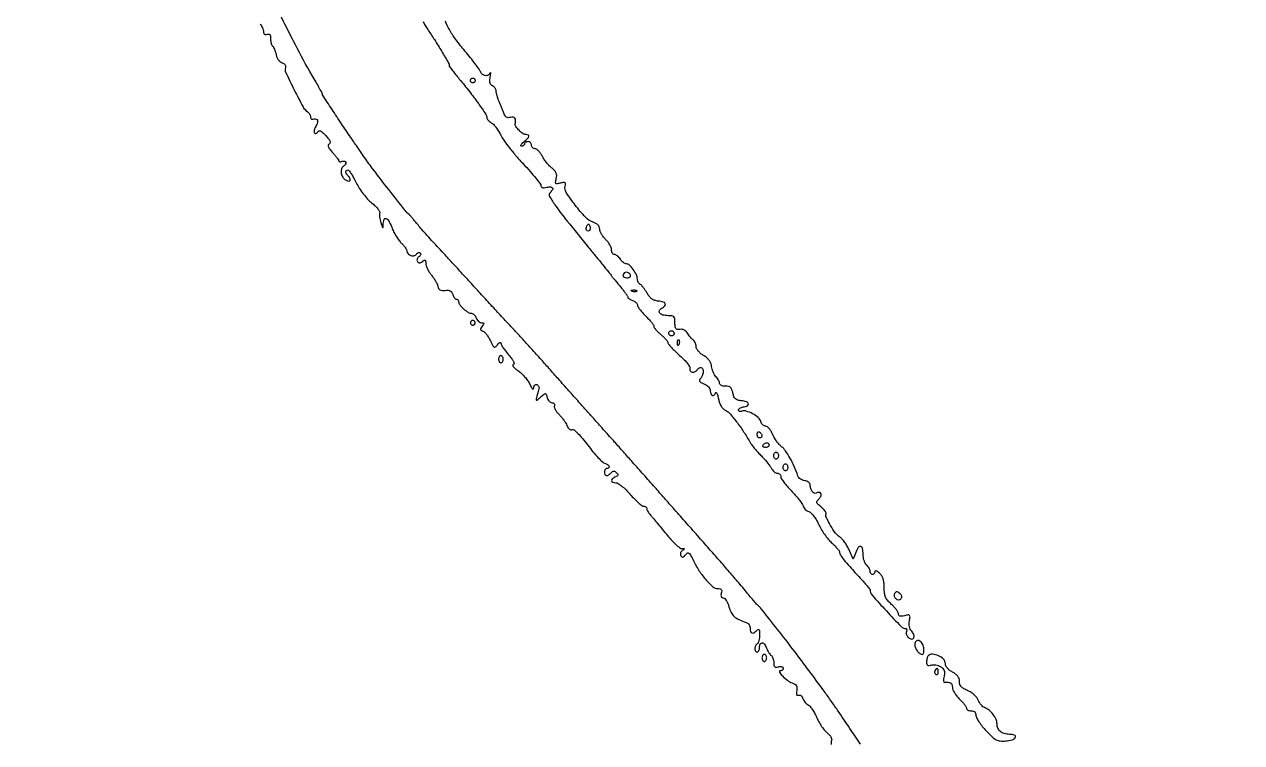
# Model space of a CAD drawing. Extents: x 0 to 2558, y 0 to 3412.
# Drawn here: x 2040 to 2558, y 2692 to 2998 of the extents above; entities that cross this region are included whole.
import ezdxf

# ---------------------------------------------------------------- set-up
doc = ezdxf.new("R2010")
doc.units = 0

msp = doc.modelspace()

# ---------------------------------------------------------------- linework, layer by layer
for points in [[(1286.775, 2242.902503, 0.000001), (1177.44536, 2242.627485, 0.134519)], [(1176.555032, 2242.380365, -0.000002), (1098.265318, 2241.934774, -0.000173)], [(2395.963876, 2691.821875, -0.000696), (2393.669773, 2695.180471, -0.000726), (2391.416174, 2698.5, 0.000875), (2386.150033, 2706.251995, 0.004398), (2383.158765, 2710.556907, 0.004174), (2380.027705, 2714.90211, 0.000736), (2374.070857, 2723, 0.004314), (2367.770201, 2731.386452, 0.003184), (2360.657057, 2740.564465, 0.0013), (2353.769762, 2749.288339, 0.053569), (2352.083486, 2751, -0.04368), (2351.687281, 2751.386608, -0.001634), (2350.335375, 2752.96875, -0.002946), (2348.752016, 2754.856499, -0.002066), (2346.990442, 2757, 0.005489), (2344.583575, 2759.888167, 0.001517), (2340.739379, 2764.371824, 0.001532), (2336.354473, 2769.423455, 0.001603), (2332.004189, 2774.372166, -0.000129), (2327.327243, 2779.660947, -0.000085), (2321.941856, 2785.75609, -0.000085), (2316.699154, 2791.693802, -0.000164), (2312.5, 2796.454397, 0.000494), (2308.443394, 2801.047272, 0.000306), (2303.672278, 2806.431725, 0.000307), (2298.956464, 2811.740631, 0.000555), (2295.086477, 2816.082231, 0.000006), (2291.344636, 2820.270606, 0.000004), (2287.044663, 2825.08353, 0.000004), (2282.864584, 2829.762115, 0.000007), (2279.524823, 2833.5, -0.00035), (2276.155171, 2837.276536, -0.000172), (2271.871539, 2842.0875, -0.00017), (2267.425486, 2847.087765, -0.000248), (2263.508894, 2851.5, 0.001711), (2259.633189, 2855.840534, 0.001263), (2255.315326, 2860.61875, 0.001276), (2251.2119, 2865.113565, 0.002863), (2248.068549, 2868.5, -0.001536), (2244.853403, 2871.94539, -0.000621), (2240.489774, 2876.662141, -0.000615), (2235.807145, 2881.748882, -0.000782), (2231.498, 2886.456223, 0.000566), (2227.25621, 2891.094004, 0.000484), (2222.778241, 2895.969415, 0.000488), (2218.700151, 2900.392171, 0.001395), (2215.853458, 2903.456223, -0.003314), (2213.483589, 2906.02676, -0.002875), (2211.032111, 2908.752766, -0.002893), (2208.840603, 2911.246967, -0.008472), (2207.369549, 2913, 0.002807), (2206.240389, 2914.376987, 0.003702), (2205.194788, 2915.61875, 0.002688), (2204.305916, 2916.647406, 0.035706), (2203.950498, 2917, -0.047837), (2202.098386, 2918.928603, -0.00147), (2195.271898, 2927.605087, -0.003032), (2188.776205, 2936.015897, -0.01253), (2185.008964, 2941.220955, 0.000032), (2183.276834, 2943.744651, 0.000032), (2181.531338, 2946.287121, 0.000031), (2179.998786, 2948.518818, 0.00012), (2179.044102, 2949.908126, -0.003389), (2175.195154, 2955.588543, -0.002757), (2171.147025, 2961.723997, -0.000417), (2167.15573, 2967.857688, -0.145015), (2167, 2968.383341, 0.125655), (2166.917387, 2968.706881, 0.001201), (2165.736552, 2970.856104, 0.003911), (2164.347477, 2973.32422, 0.00251), (2162.6989, 2976.167372, -0.014292), (2155.579153, 2989.141185, -0.004368), (2145.55175, 3009.148971, -0.004513)], [(2140.540503, 2997.955245, -0.04381), (2141.099146, 2997.217327, -0.034676), (2141.571273, 2996.334544, -0.035753), (2141.895536, 2995.447074, -0.069822), (2142, 2994.702644, 0.074412), (2142.098373, 2994.045298, 0.165644), (2142.390925, 2993.64016, 0.169256), (2142.864817, 2993.502992, 0.078366), (2143.5, 2993.638374, -0.103541), (2144.19164, 2993.750033, -0.222128), (2144.659301, 2993.504511, -0.132083), (2144.925872, 2992.851452, -0.031235), (2145, 2991.666006, 0.031555), (2145.06411, 2990.651175, 0.037228), (2145.255809, 2989.708402, 0.040489), (2145.535091, 2988.957227, 0.146109), (2145.870838, 2988.579826, -0.128224), (2146.244771, 2988.188102, -0.027505), (2146.658615, 2987.33598, -0.027033), (2147.040667, 2986.266366, -0.022908), (2147.329753, 2985.101237, 0.050974), (2147.705404, 2983.883643, 0.056076), (2148.311179, 2982.808619, 0.061739), (2149.072326, 2981.989129, 0.098224), (2149.907886, 2981.529236, -0.062919), (2150.671574, 2981.176212, -0.098905), (2151.195811, 2980.68208, -0.120289), (2151.427239, 2980.099882, -0.12701), (2151.357478, 2979.48919, 0.204131), (2151.428784, 2977.526899, 0.006129), (2155.078369, 2969.996857, 0.008152), (2158.856721, 2962.737024, 0.127048), (2160.75, 2960.70031, -0.070457), (2161.228247, 2960.289394, -0.05185), (2161.632812, 2959.718719, -0.052294), (2161.907756, 2959.083685, -0.076172), (2162, 2958.481695, 0.101337), (2162.108732, 2957.95072, 0.165141), (2162.412869, 2957.611756, 0.146329), (2162.891883, 2957.503846, 0.074484), (2163.5, 2957.638374, -0.200101), (2164.432534, 2957.611716, -0.254026), (2164.945476, 2956.936561, -0.124586), (2164.819432, 2955.623757, -0.055165), (2164.05067, 2954.047746, 0.051145), (2163.740762, 2953.425131, 0.052096), (2163.566047, 2952.756392, 0.057347), (2163.54341, 2952.142901, 0.119536), (2163.690983, 2951.690983, 0.159485), (2163.96977, 2951.455728, 0.170887), (2164.325067, 2951.439335, 0.119652), (2164.711715, 2951.666175, 0.0622), (2165.064566, 2952.10447, -0.167908), (2165.608305, 2952.548242, -0.194726), (2166.271986, 2952.526439, -0.084328), (2167.172958, 2951.928737, -0.01735), (2168.521744, 2950.571038, -0.019323), (2169.710148, 2949.184965, -0.073745), (2170.277203, 2948.201215, -0.154805), (2170.325897, 2947.491534, -0.197135), (2169.943877, 2946.965314, 0.196744), (2169.561535, 2946.439483, 0.155074), (2169.609458, 2945.730878, 0.073893), (2170.175223, 2944.749001, 0.019355), (2171.361698, 2943.365726, -0.011845), (2172.372225, 2942.222772, -0.016103), (2173.224999, 2941.142146, -0.012981), (2173.872619, 2940.215396, -0.147038), (2174, 2939.791603, 0.248859), (2174.12197, 2939.561721, 0.123974), (2174.440625, 2939.445948, 0.076175), (2174.925001, 2939.470312, 0.041046), (2175.5, 2939.638374, -0.151818), (2176.445315, 2939.699974, -0.283455), (2176.966724, 2939.17513, -0.205146), (2176.81011, 2938.289251, -0.109829), (2176, 2937.5, 0.179823), (2175.216577, 2936.493441, 0.100388), (2175.051038, 2934.929165, 0.089612), (2175.518574, 2933.262031, 0.106881), (2176.524166, 2931.979944, 0.083483), (2177.751407, 2931.267224, 0.255371), (2178.672458, 2931.397479, 0.339885), (2178.885293, 2932.151863, 0.101626), (2178.183333, 2933.216667, -0.051669), (2177.368173, 2934.22028, -0.118371), (2177.042337, 2935.131943, -0.226718), (2177.256296, 2935.74011, -0.199228), (2177.88265, 2936, -0.23936), (2178.346611, 2935.764393, -0.013495), (2179.290424, 2934.396738, -0.018319), (2180.348376, 2932.633508, -0.012195), (2181.435608, 2930.542086, 0.028835), (2182.752091, 2928.203201, 0.021258), (2184.461948, 2925.771467, 0.021615), (2186.301537, 2923.581055, 0.03981), (2188.00416, 2921.996706, -0.023008), (2189.464786, 2920.726297, -0.032915), (2190.626166, 2919.462326, -0.034515), (2191.395639, 2918.357418, -0.227348), (2191.456009, 2917.70462, 0.092142), (2191.342139, 2917.045666, 0.024252), (2191.407833, 2915.972607, 0.023776), (2191.603678, 2914.736901, 0.022393), (2191.918855, 2913.5, 0.004852), (2192.424241, 2911.888983, 0.14463), (2192.663051, 2911.540631, 0.597172), (2192.838937, 2911.613774, 0.015203), (2192.914047, 2912.690983, -0.061963), (2193.268685, 2914.847677, -0.417762), (2194.128834, 2915.30935, -0.199887), (2195.266699, 2914.363671, -0.029507), (2196.522906, 2911.579194, 0.025785), (2197.346395, 2909.717031, 0.020227), (2198.421365, 2907.787881, 0.020645), (2199.57061, 2906.071844, 0.046337), (2200.608055, 2904.898488, -0.02477), (2201.523629, 2903.948736, -0.028373), (2202.297366, 2902.95347, -0.029297), (2202.847311, 2902.047382, -0.122338), (2203, 2901.432675, 0.202482), (2203.465495, 2900.330329, 0.120024), (2204.714236, 2899.594019, 0.121706), (2206.148432, 2899.519888, 0.209654), (2207.115677, 2900.18717, -0.073014), (2207.470226, 2900.608666, -0.106866), (2207.891206, 2900.845672, -0.130575), (2208.310268, 2900.862509, -0.14242), (2208.666667, 2900.666667, -0.154137), (2208.854487, 2900.305485, -0.129757), (2208.817988, 2899.874096, -0.101771), (2208.551016, 2899.43405, -0.067365), (2208.092924, 2899.05743, 0.084683), (2207.632028, 2898.651119, 0.093365), (2207.350744, 2898.127686, 0.100446), (2207.291008, 2897.569915, 0.115521), (2207.460912, 2897.063245, 0.076691), (2207.881513, 2896.570583, 0.180952), (2208.327826, 2896.406132, 0.135887), (2208.8642, 2896.557539, 0.036888), (2209.589028, 2897.073886, -0.033754), (2210.328305, 2897.607534, -0.285582), (2210.720674, 2897.608085, -0.233658), (2210.949066, 2897.241162, -0.024426), (2211, 2896.19917, 0.082756), (2211.163547, 2895.21781, 0.030975), (2211.698694, 2893.92403, 0.029661), (2212.46824, 2892.559289, 0.031702), (2213.378531, 2891.326725, -0.023199), (2214.318913, 2890.097683, -0.020831), (2215.177928, 2888.742851, -0.021354), (2215.845944, 2887.461952, -0.059382), (2216.164073, 2886.5, 0.075435), (2216.504504, 2885.571276, 0.139342), (2217.064843, 2885.003533, 0.114012), (2217.926567, 2884.748243, 0.041319), (2219.209905, 2884.775992, -0.04518), (2220.480201, 2884.793664, -0.103743), (2221.394205, 2884.527733, -0.120445), (2222.040483, 2883.949814, -0.073661), (2222.49175, 2883.025992, 0.0392), (2222.80657, 2882.250627, 0.049277), (2223.219842, 2881.595135, 0.057588), (2223.663957, 2881.142639, 0.171579), (2224.067388, 2881, -0.106397), (2224.423216, 2880.923414, -0.09939), (2224.726045, 2880.70625, -0.096053), (2224.929052, 2880.381747, -0.092136), (2225, 2880, 0.170736), (2225.458718, 2878.695806, 0.037623), (2227.103514, 2876.936006, 0.03826), (2229.010755, 2875.432822, 0.148831), (2230.432612, 2875, -0.122947), (2231.027698, 2874.851427, -0.069989), (2231.63086, 2874.4125, -0.063046), (2232.150468, 2873.764714, -0.06077), (2232.5, 2873, 0.065836), (2232.85885, 2872.235403, 0.065187), (2233.405108, 2871.5875, 0.07096), (2234.047914, 2871.149204, 0.114688), (2234.689832, 2871, -0.038934), (2235.455565, 2870.940284, -0.310252), (2235.699883, 2870.70931, -0.208635), (2235.619194, 2870.310384, -0.020449), (2235.009821, 2869.511833, 0.032505), (2234.430353, 2868.713288, 0.178439), (2234.321393, 2868.201045, 0.218382), (2234.578384, 2867.803251, 0.05024), (2235.31014, 2867.434483, -0.105943), (2236.011776, 2866.97729, -0.029692), (2236.882335, 2865.99035, -0.028531), (2237.757564, 2864.72847, -0.026581), (2238.506219, 2863.345652, 0.009328), (2239.566563, 2861.214715, 0.14811), (2240.125606, 2860.643306, 0.324864), (2240.689599, 2860.714727, 0.042039), (2241.551652, 2861.673002, -0.030284), (2242.092123, 2862.302937, -0.09868), (2242.542301, 2862.613849, -0.28145), (2242.827513, 2862.573362, -0.217043), (2242.968197, 2862.284796, 0.124551), (2243.158458, 2861.607852, 0.016688), (2243.945329, 2860.339248, 0.018438), (2245.003155, 2858.874399, 0.014559), (2246.249944, 2857.368111, -0.016281), (2247.611393, 2855.711716, -0.051798), (2248.361724, 2854.493124, -0.111099), (2248.548666, 2853.684215, -0.324432), (2248.233736, 2853.244579, 0.348056), (2248.005369, 2852.895378, 0.141299), (2248.225661, 2852.329866, 0.059695), (2248.989091, 2851.544833, 0.022), (2250.233792, 2850.625609, -0.039742), (2251.608736, 2849.532816, -0.024883), (2253.040505, 2848.056384, -0.024921), (2254.313616, 2846.450935, -0.041017), (2255.201968, 2844.964345, 0.013318), (2255.954391, 2843.530583, 0.077822), (2256.478584, 2842.862435, 0.433766), (2256.78515, 2842.883413, 0.165932), (2256.951968, 2843.333333, -0.067118), (2257.061727, 2844.01247, -0.116104), (2257.347163, 2844.504767, -0.150314), (2257.763761, 2844.740972, -0.143177), (2258.25, 2844.708333, -0.103243), (2258.698832, 2844.428685, -0.090537), (2259.023565, 2843.980729, -0.087969), (2259.175355, 2843.434795, -0.090208), (2259.128094, 2842.875, 0.001038), (2258.007416, 2838.697286, 0.119917), (2257.995454, 2838.136132, 0.562254), (2258.258501, 2838.046323, 0.007071), (2259.885938, 2839.443838, -0.008643), (2261.358775, 2840.70057, -0.197249), (2261.878963, 2840.861258, -0.296156), (2262.243723, 2840.574792, -0.018357), (2262.659561, 2839.193838, 0.059824), (2262.990028, 2838.354995, 0.065126), (2263.50253, 2837.64444, 0.073658), (2264.110994, 2837.163552, 0.131187), (2264.72362, 2837, -0.093086), (2265.254072, 2836.900382, -0.138148), (2265.62941, 2836.61751, -0.146396), (2265.788654, 2836.194034, -0.109272), (2265.714317, 2835.697906, 0.167995), (2265.692018, 2835.033012, 0.048737), (2266.094233, 2834.073006, 0.043051), (2266.79124, 2833.009612, 0.034582), (2267.709299, 2831.994803, -0.025592), (2268.727912, 2830.908713, -0.019826), (2269.725532, 2829.629988, -0.020215), (2270.562569, 2828.359229, -0.044708), (2271.069958, 2827.315997, 0.053171), (2271.505573, 2826.457502, 0.079455), (2272.068311, 2825.834204, 0.10225), (2272.680267, 2825.520229, 0.160524), (2273.265496, 2825.548386, -0.269168), (2274.087751, 2825.416143, -0.024627), (2275.6858, 2823.972785, -0.024429), (2277.649105, 2821.814486, -0.012094), (2279.935167, 2818.899667, 0.012433), (2282.11632, 2816.122487, 0.01623), (2284.253711, 2813.700631, 0.013841), (2286.13365, 2811.812501, 0.1267), (2287.137659, 2811.25375, -0.081683), (2288.311888, 2810.731086, -0.157168), (2288.950652, 2809.936683, -0.316258), (2288.788136, 2809.292622, -0.17965), (2288, 2809, 0.148195), (2287.618646, 2808.884432, 0.098894), (2287.29375, 2808.559375, 0.082425), (2287.074694, 2808.073457, 0.064853), (2287, 2807.5, 0.102562), (2287.210625, 2806.483981, 0.270106), (2287.787548, 2806.059476, 0.175672), (2288.676264, 2806.277957, 0.049176), (2289.8, 2807.2, -0.050887), (2290.443323, 2807.724192, -0.143008), (2290.992978, 2807.892978, -0.146521), (2291.538539, 2807.737798, -0.054379), (2292.167217, 2807.232783, -0.051647), (2292.65706, 2806.629749, -0.21548), (2292.727343, 2806.178536, -0.194307), (2292.434394, 2805.79619, -0.041719), (2291.667217, 2805.425794, 0.07457), (2290.421789, 2804.720505, 0.250195), (2290.054944, 2803.890883, 0.293897), (2290.551912, 2803.231268, 0.088584), (2291.847031, 2803, -0.14753), (2292.817249, 2802.707359, -0.024128), (2294.416366, 2801.53125, -0.024777), (2296.216012, 2799.914449, -0.019595), (2298, 2798, 0.014362), (2299.747484, 2796.084935, 0.019557), (2301.436759, 2794.46875, 0.01676), (2302.90565, 2793.254784, 0.16578), (2303.652969, 2793, -0.072593), (2304.167708, 2792.924871, -0.087406), (2304.60431, 2792.70625, -0.100486), (2304.896184, 2792.381344, -0.133686), (2305, 2792, 0.100232), (2305.101399, 2791.499263, 0.028179), (2305.454277, 2790.779687, 0.027208), (2305.954581, 2789.993413, 0.025669), (2306.546475, 2789.25, -0.006386), (2307.437683, 2788.215166, -0.001035), (2309.140003, 2786.178125, -0.001142), (2311.133719, 2783.771172, -0.001004), (2313.203861, 2781.25, 0.014077), (2315.277592, 2778.854954, 0.019353), (2317.281271, 2776.831439, 0.016351), (2319.026347, 2775.304215, 0.170784), (2319.907385, 2774.984687, -0.015062), (2320.742737, 2774.951476, -0.326949), (2320.919705, 2774.801859, -0.305842), (2320.836045, 2774.577322, -0.01398), (2320.121885, 2774.096491, 0.082815), (2319.632676, 2773.65881, 0.101094), (2319.35279, 2773.113472, 0.106411), (2319.317022, 2772.524441, 0.10089), (2319.524528, 2771.960313, 0.075082), (2319.968759, 2771.43659, 0.236048), (2320.402278, 2771.324117, 0.15381), (2320.890034, 2771.600155, 0.029809), (2321.543301, 2772.390105, -0.089651), (2322.296678, 2773.107015, -0.321895), (2322.92282, 2773.081289, -0.105159), (2323.611595, 2772.259125, -0.008969), (2324.864583, 2769.791595, 0.031694), (2327.327969, 2765.441818, 0.035144), (2330.246211, 2761.594412, 0.036066), (2333.104016, 2758.770014, 0.178722), (2335.189435, 2758, -0.051705), (2336.158064, 2757.899566, -0.180428), (2336.680539, 2757.569336, -0.178161), (2336.86295, 2756.9744, -0.050208), (2336.710251, 2756, 0.04805), (2336.57265, 2755.146005, 0.116372), (2336.678812, 2754.51995, 0.166054), (2337.017028, 2754.141092, 0.128935), (2337.555076, 2754, -0.205844), (2338.151289, 2753.743685, -0.049773), (2338.823794, 2752.875916, -0.042933), (2339.458613, 2751.638541, -0.031304), (2339.953327, 2750.17333, 0.054424), (2340.877329, 2747.803515, 0.089906), (2342.190507, 2746.110958, 0.076035), (2344.179019, 2744.808593, 0.029691), (2347.25, 2743.622062, -0.096011), (2347.918835, 2743.256006, -0.071244), (2348.485938, 2742.630343, -0.069158), (2348.868822, 2741.849699, -0.079643), (2349, 2741.031385, 0.06436), (2349.176078, 2739.669144, 0.262031), (2349.736222, 2739.091046, 0.222555), (2350.606106, 2739.22193, 0.049562), (2351.8, 2740.2, -0.08757), (2352.380274, 2740.606173, -0.380141), (2352.75, 2740.495629, -0.125189), (2352.956059, 2739.840291, -0.013891), (2353, 2738.259017, -0.029439), (2352.926471, 2737.011282, -0.035585), (2352.70625, 2735.85915, -0.03837), (2352.386021, 2734.944308, -0.15211), (2352, 2734.5, 0.08825), (2351.617164, 2734.157656, 0.053305), (2351.29375, 2733.640225, 0.051278), (2351.074167, 2733.038022, 0.061875), (2351, 2732.440983, 0.067639), (2351.074854, 2731.890182, 0.08433), (2351.29375, 2731.423289, 0.09965), (2351.61866, 2731.111069, 0.142666), (2352, 2731, 0.191087), (2352.381882, 2731.151477, 0.088204), (2352.70625, 2731.5875, 0.068025), (2352.926307, 2732.234582, 0.048028), (2353, 2733, -0.096343), (2353.286991, 2734.475595, -0.343011), (2354.066064, 2734.927618, -0.213044), (2355.076643, 2734.301131, -0.058245), (2355.963068, 2732.597139, 0.026432), (2356.390899, 2731.629171, 0.026089), (2356.920143, 2730.707373, 0.02702), (2357.467942, 2729.951907, 0.084151), (2357.938317, 2729.538122, -0.12225), (2358.346055, 2729.120922, -0.047753), (2358.688131, 2728.385174, -0.043594), (2358.921485, 2727.481238, -0.0414), (2359, 2726.534603, 0.03803), (2359.089001, 2725.366155, 0.171463), (2359.407303, 2724.771795, 0.198388), (2359.99537, 2724.558592, 0.053024), (2361, 2724.710251, -0.049804), (2361.774564, 2724.832273, -0.086529), (2362.419321, 2724.757209, -0.126717), (2362.841221, 2724.503955, -0.197013), (2363, 2724.116631, -0.102543), (2362.911685, 2723.690537, -0.098703), (2362.660722, 2723.32801, -0.097081), (2362.285859, 2723.085104, -0.095641), (2361.845012, 2723, 0.575209), (2361.4973, 2722.40219, 0.064315), (2362.684704, 2720.825964, 0.040893), (2364.792134, 2718.99624, 0.067115), (2366.863089, 2717.866991, -0.049475), (2367.985731, 2717.305102, -0.121412), (2368.621381, 2716.644607, -0.125008), (2368.866835, 2715.777535, -0.054058), (2368.769213, 2714.57305, 0.028144), (2368.627689, 2713.512084, 0.118439), (2368.728984, 2712.882181, 0.250207), (2369.050587, 2712.619322, 0.14125), (2369.565782, 2712.663617, -0.156383), (2370.092311, 2712.693214, -0.105005), (2370.635686, 2712.421734, -0.084912), (2371.114022, 2711.885933, -0.063095), (2371.447725, 2711.164703, 0.053646), (2371.799952, 2710.364219, 0.043721), (2372.335965, 2709.595828, 0.045386), (2372.963767, 2708.970276, 0.081803), (2373.589072, 2708.604193, -0.128328), (2374.302682, 2708.092941, -0.024376), (2375.272323, 2706.80445, -0.024578), (2376.282549, 2705.14646, -0.020407), (2377.194735, 2703.292675, 0.024269), (2378.173381, 2701.341985, 0.020912), (2379.382732, 2699.392947, 0.021438), (2380.630937, 2697.716596, 0.055401), (2381.704518, 2696.660466, -0.043011), (2382.590307, 2695.831147, -0.052548), (2383.256179, 2694.912771, -0.061454), (2383.622397, 2694.045592, -0.162212), (2383.592601, 2693.380717, 0.082943), (2383.452666, 2692.693577, 0.034656), (2383.484797, 2691.745894, 0.033084)], [(2209.84299, 2999.069975, 0.018889), (2210.771121, 2997.373824, 0.016258), (2211.869752, 2995.663478, -0.009886), (2214.711348, 2991.361237, -0.006628), (2217.79637, 2986.337191, -0.002397), (2220.720783, 2981.376064, -0.132732), (2221, 2980.342791, 0.157698), (2221.131912, 2979.93495, 0.004254), (2222.261262, 2978.399436, 0.008449), (2223.6483, 2976.610608, 0.005641), (2225.293659, 2974.607813, -0.009266), (2229.55445, 2969.344067, -0.010913), (2233.384516, 2964.201233, -0.006326), (2236.546888, 2959.634372, -0.149345), (2237, 2958.151207, 0.134798), (2237.133634, 2957.664531, 0.050136), (2237.558885, 2957.088758, 0.045093), (2238.174623, 2956.521621, 0.040726), (2238.902589, 2956.052133, -0.083477), (2239.774735, 2955.378097, -0.024692), (2240.861572, 2954.079588, -0.024034), (2241.958022, 2952.475049, -0.023773), (2242.899747, 2950.766949, 0.040859), (2244.189859, 2948.604917, 0.011015), (2246.581989, 2945.403416, 0.011078), (2249.469072, 2941.87589, 0.011268), (2252.493727, 2938.5, -0.007355), (2255.367493, 2935.342587, -0.010804), (2257.791193, 2932.477216, -0.006407), (2259.726437, 2930.022752, -0.164497), (2259.996568, 2929.230948, 0.166055), (2260.170917, 2928.72493, 0.166255), (2260.618292, 2928.43158, 0.093497), (2261.385865, 2928.382054, 0.030981), (2262.5, 2928.589356, -0.054211), (2264.115561, 2928.813051, -0.271769), (2264.884803, 2928.391365, -0.281559), (2264.875962, 2927.531223, -0.056614), (2263.879997, 2926.279997, 0.339682), (2263.675195, 2924.71944, 0.022153), (2266.292284, 2920.624852, 0.016113), (2271.088562, 2914.252914, 0.003068), (2280.25552, 2903, -0.000867), (2283.380903, 2899.197726, -0.00106), (2286.29056, 2895.62996, -0.000884), (2288.725824, 2892.620069, -0.007527), (2289.795979, 2891.250927, 0.0054), (2290.639804, 2890.161834, 0.00224), (2291.802564, 2888.707559, 0.002216), (2293.062504, 2887.160221, 0.002859), (2294.234027, 2885.750927, -0.009335), (2295.282488, 2884.455914, -0.012944), (2296.169625, 2883.254442, -0.009466), (2296.857406, 2882.229885, -0.138086), (2296.984027, 2881.817388, 0.201062), (2297.120278, 2881.512472, 0.043758), (2297.582808, 2881.148827, 0.039083), (2298.233022, 2880.793033, 0.028816), (2299, 2880.5, -0.054906), (2299.764875, 2880.161146, -0.060087), (2300.4125, 2879.672116, -0.068122), (2300.852537, 2879.114364, -0.133772), (2301, 2878.573057, 0.139941), (2301.198813, 2877.876623, 0.021066), (2302.024997, 2876.66452, 0.022265), (2303.153269, 2875.28326, 0.017583), (2304.489352, 2873.890445, -0.013672), (2305.826527, 2872.518136, -0.018323), (2306.956834, 2871.198969, -0.015643), (2307.807089, 2870.058234, -0.150805), (2307.989352, 2869.489023, 0.153957), (2308.164236, 2868.954224, 0.022596), (2308.878122, 2868.047095, 0.023745), (2309.850455, 2867.022868, 0.018376), (2311, 2866, -0.018379), (2312.149532, 2864.977132, -0.02375), (2313.121829, 2863.952905, -0.0226), (2313.835659, 2863.045778, -0.153988), (2314.010481, 2862.510977, 0.173546), (2314.228129, 2861.922115, 0.01101), (2315.4615, 2860.515088, 0.015126), (2317.051906, 2858.881459, 0.010607), (2318.935401, 2857.136133, -0.017449), (2320.886506, 2855.277904, -0.030917), (2322.33928, 2853.598149, -0.034482), (2323.257775, 2852.20328, -0.223563), (2323.317931, 2851.386133, 0.263774), (2323.450543, 2850.505074, 0.19877), (2324.320615, 2850.014751, 0.134435), (2325.580281, 2850.200638, 0.152016), (2326.5, 2851, -0.06081), (2326.806203, 2851.382515, -0.051032), (2327.2129, 2851.70625, -0.053229), (2327.653442, 2851.926698, -0.089642), (2328.059017, 2852, -0.316939), (2328.765345, 2851.502278, -0.097721), (2328.968677, 2850.141043, -0.076099), (2328.636751, 2848.490479, -0.109191), (2327.837161, 2847.237161, 0.103075), (2327.437003, 2846.626355, 0.249557), (2327.496808, 2846.106662, 0.127877), (2328.063803, 2845.616619, 0.023762), (2329.337161, 2845.061911, -0.050434), (2330.453896, 2844.502907, -0.071644), (2331.29621, 2843.781939, -0.082365), (2331.818681, 2842.940122, -0.098089), (2332, 2842.024751, 0.083753), (2332.222617, 2840.705057, 0.231545), (2332.873587, 2840.059148, 0.288343), (2333.65708, 2840.246761, 0.106669), (2334.288543, 2841.25, -0.469689), (2334.53267, 2841.337276, -0.150473), (2334.831586, 2841.008076, -0.044655), (2335.176651, 2840.060608, -0.016383), (2335.497967, 2838.67111, 0.034953), (2335.956223, 2836.978278, 0.051407), (2336.607879, 2835.583121, 0.060399), (2337.424301, 2834.531922, 0.090016), (2338.376091, 2833.86634, -0.105902), (2340.183472, 2832.515824, -0.015193), (2343.130292, 2828.928412, -0.017739), (2346.196303, 2824.650188, -0.020282), (2348.80892, 2820.348312, 0.033264), (2349.536796, 2819.217035, 0.012358), (2350.70186, 2817.724966, 0.012183), (2352.056625, 2816.155241, 0.0144), (2353.414912, 2814.740915, -0.014656), (2354.763677, 2813.335064, -0.012856), (2356.089857, 2811.791081, -0.013029), (2357.215096, 2810.334902, -0.037294), (2357.891176, 2809.25, 0.046927), (2358.450817, 2808.389279, 0.048897), (2359.15427, 2807.660937, 0.053975), (2359.888841, 2807.161385, 0.122957), (2360.535184, 2807, -0.095085), (2361.094302, 2806.892703, -0.096928), (2361.56971, 2806.586334, -0.098819), (2361.887966, 2806.129128, -0.103138), (2362, 2805.591776, 0.144023), (2362.232395, 2804.801712, 0.016556), (2363.297795, 2803.261886, 0.018865), (2364.72607, 2801.481513, 0.01433), (2366.418024, 2799.63774, -0.013037), (2368.15451, 2797.755228, -0.014726), (2369.718938, 2795.857974, -0.014046), (2370.950031, 2794.176593, -0.074282), (2371.451143, 2793.153934, 0.071108), (2371.82631, 2792.375906, 0.052268), (2372.440768, 2791.640035, 0.052671), (2373.187667, 2791.053892, 0.076237), (2373.956329, 2790.721671, -0.133655), (2374.833379, 2790.217742, -0.032842), (2375.93732, 2788.953693, -0.031056), (2377.061474, 2787.275225, -0.025737), (2378.04834, 2785.363701, 0.028275), (2379.137311, 2783.280402, 0.01929), (2380.594815, 2781.04, 0.019484), (2382.1733, 2778.982045, 0.036686), (2383.62513, 2777.474597, -0.016223), (2384.917557, 2776.238081, -0.021343), (2386.008632, 2775.024713, -0.019431), (2386.816495, 2773.963874, -0.154201), (2387, 2773.383004, 0.149789), (2387.343634, 2772.261681, 0.020106), (2388.824689, 2770.251327, 0.014425), (2391.337734, 2767.291839, 0.003323), (2395.75, 2762.454688, -0.004254), (2397.378928, 2760.662208, -0.006587), (2398.751563, 2759.084336, -0.002514), (2399.899811, 2757.71484, -0.174932), (2400, 2757.437238, 0.181477), (2400.832585, 2755.21887, 0.00676), (2406.891635, 2748.470272, 0.006327), (2413.156953, 2741.849005, 0.202804), (2415.164032, 2741, -0.208897), (2415.415257, 2740.89025, -0.139913), (2415.55908, 2740.606438, -0.090221), (2415.563867, 2740.173503, -0.049418), (2415.423106, 2739.660214, 0.111109), (2415.335082, 2739.057825, 0.069601), (2415.487847, 2738.358913, 0.064474), (2415.847058, 2737.673858, 0.066689), (2416.365463, 2737.111656, 0.137592), (2417.657941, 2736.535623, 0.32673), (2418.538074, 2737.000341, 0.206931), (2418.597433, 2738.309815, 0.09243), (2417.68172, 2739.813013, -0.071334), (2417.084545, 2740.706747, -0.058415), (2416.711943, 2741.794818, -0.054428), (2416.583937, 2743.015537, -0.046801), (2416.710037, 2744.300746, 0.017892), (2416.974458, 2745.986864, 0.226637), (2416.774226, 2746.57922, 0.245212), (2416.199746, 2746.768418, 0.020783), (2414.626278, 2746.442338, -0.026781), (2413.367688, 2746.19721, -0.107636), (2412.590779, 2746.256086, -0.196129), (2412.161587, 2746.601334, -0.127186), (2412, 2747.226294, 0.128551), (2411.809734, 2747.954106, 0.029614), (2411.11875, 2749.030688, 0.0287), (2410.14836, 2750.213152, 0.024601), (2409, 2751.342416, -0.033968), (2407.458549, 2752.916063, -0.075843), (2406.57699, 2754.335521, -0.072419), (2406.135944, 2755.994964, -0.028805), (2406, 2758.352727, 0.027298), (2405.885708, 2760.444611, 0.051391), (2405.530395, 2762.096603, 0.06223), (2404.910562, 2763.417162, 0.068127), (2404, 2764.5, 0.02845), (2403.213762, 2765.134084, 0.076475), (2402.574679, 2765.458024, 0.189749), (2402.178812, 2765.434819, 0.292217), (2402, 2765.154988, -0.085274), (2401.924228, 2764.713934, -0.093604), (2401.70625, 2764.339278, -0.100386), (2401.381451, 2764.088709, -0.114747), (2401, 2764, -0.136626), (2400.618661, 2764.106184, -0.100269), (2400.29375, 2764.404657, -0.086403), (2400.075037, 2764.851101, -0.070908), (2400, 2765.377555, 0.086594), (2399.892217, 2765.995234, 0.04354), (2399.559375, 2766.71614, 0.041499), (2399.073942, 2767.421878, 0.048188), (2398.5, 2768, -0.100341), (2397.923827, 2768.715336, -0.041089), (2397.440625, 2769.87136, -0.038522), (2397.110824, 2771.238106, -0.039964), (2397, 2772.622445, 0.043771), (2396.785113, 2775.072387, 0.308266), (2395.992269, 2775.885106, 0.316569), (2394.968024, 2775.435738, 0.044843), (2393.899892, 2773.25), (2392.849285, 2770.5), (2390.907508, 2774.723986, 0.026109), (2390.018559, 2776.418657, 0.025803), (2388.954621, 2778.01839, 0.026699), (2387.879035, 2779.316628, 0.083729), (2386.986132, 2780.007422, -0.113592), (2385.302163, 2781.477273, -0.024609), (2383.179092, 2784.733628, -0.021548), (2381.3787, 2788.14618, -0.183004), (2381.241968, 2789.843676, 0.195495), (2381.192988, 2790.310706, 0.03765), (2380.72766, 2791.04331, 0.035016), (2380.01789, 2791.867164, 0.026016), (2379.128789, 2792.675131, -0.017193), (2377.757937, 2793.877429, -0.154033), (2377.37151, 2794.567033, -0.213804), (2377.518585, 2795.236779, -0.037008), (2378.386459, 2796.243602, 0.106981), (2379.130534, 2797.39874, 0.223467), (2379.046328, 2798.441053, 0.275798), (2378.243085, 2798.892739, 0.132674), (2377.069098, 2798.542705, -0.257237), (2376.248461, 2798.501625, -0.121374), (2375.408002, 2799.202532, -0.084917), (2374.765536, 2800.484105, -0.069524), (2374.526431, 2802, 0.141636), (2374.34217, 2802.597739, 0.081887), (2373.828864, 2803.155597, 0.070419), (2373.074507, 2803.590473, 0.060461), (2372.188851, 2803.827564, -0.061142), (2371.261385, 2804.077199, -0.054834), (2370.3844, 2804.550184, -0.058144), (2369.685804, 2805.16331, -0.099621), (2369.291483, 2805.827564, 0.019222), (2367.683608, 2809.905447, 0.023402), (2365.858505, 2813.581693, 0.025359), (2364.009925, 2816.541308, 0.073949), (2362.360554, 2818.288348, -0.045509), (2361.333992, 2819.259117, -0.024102), (2360.239604, 2820.628687, -0.02378), (2359.247011, 2822.148906, -0.033788), (2358.525844, 2823.592389, 0.034559), (2357.871713, 2824.896666, 0.043127), (2357.084473, 2825.999014, 0.04887), (2356.286583, 2826.767728, 0.168857), (2355.618414, 2827, -0.11699), (2355.004918, 2827.145538, -0.070732), (2354.388518, 2827.573671, -0.064604), (2353.862695, 2828.206291, -0.064366), (2353.514942, 2828.952921, 0.140202), (2352.380807, 2830.661825, 0.052039), (2349.980214, 2832.312293, 0.051986), (2347.334703, 2833.413504, 0.165735), (2345.44872, 2833.341948, -0.062831), (2344.894329, 2833.205744, -0.109509), (2344.425561, 2833.254073, -0.151268), (2344.117437, 2833.474579, -0.16379), (2344, 2833.82346, -0.173452), (2344.150427, 2834.24404, -0.074325), (2344.599136, 2834.650019, -0.060898), (2345.259201, 2834.981517, -0.047126), (2346.039611, 2835.180449, 0.068634), (2347.80468, 2835.711904, 0.363113), (2348.207277, 2836.556825, 0.258821), (2347.422899, 2837.38461, 0.052268), (2345.364029, 2837.804854, -0.038357), (2343.716141, 2838.09381, -0.117319), (2342.718459, 2838.618083, -0.121747), (2342.084749, 2839.522677, -0.042875), (2341.639029, 2841.054854, 0.03801), (2341.223961, 2842.53513, 0.116498), (2340.655648, 2843.400082, 0.133378), (2339.810618, 2843.853355, 0.056848), (2338.525, 2844, -0.044433), (2337.558441, 2844.086064, -0.064266), (2336.741719, 2844.344057, -0.08412), (2336.189456, 2844.723642, -0.202914), (2336, 2845.171259, 0.092266), (2335.894329, 2845.739027, 0.031474), (2335.542739, 2846.503729, 0.030038), (2335.039098, 2847.317976, 0.030401), (2334.443368, 2848.062578, -0.054275), (2333.826027, 2848.91442, -0.030443), (2333.260272, 2850.062644, -0.030028), (2332.824617, 2851.306465, -0.042688), (2332.601718, 2852.455912, 0.072444), (2332.274698, 2853.7321, 0.062009), (2331.585481, 2854.937671, 0.055479), (2330.540537, 2856.05027, 0.039901), (2329.158351, 2857.049896, -0.038958), (2327.910373, 2857.948883, -0.046574), (2326.896188, 2858.983174, -0.052856), (2326.218868, 2860.024033, -0.118367), (2326, 2860.935611, 0.056956), (2325.907321, 2861.746572, 0.049301), (2325.632812, 2862.558308, 0.051861), (2325.228764, 2863.25068, 0.092709), (2324.75, 2863.70031, -0.052668), (2324.191684, 2864.146628, -0.02218), (2323.538178, 2864.852591, -0.02165), (2322.900473, 2865.675647, -0.026354), (2322.379967, 2866.5, 0.068186), (2321.770448, 2867.307362, 0.077441), (2320.989553, 2867.8808, 0.079448), (2320.088873, 2868.179539, 0.077037), (2319.129967, 2868.187142, -0.061336), (2318.020428, 2868.16126, -0.205987), (2317.398318, 2868.505565, -0.141024), (2317.080605, 2869.303756, -0.024659), (2317, 2870.937142, 0.029136), (2316.899264, 2872.664406, 0.163584), (2316.509948, 2873.48964, 0.17069), (2315.711264, 2873.892908, 0.032374), (2314.059017, 2874, -0.061028), (2311.870449, 2874.268128, -0.157113), (2310.532645, 2875.098483, -0.297404), (2310.398345, 2876.163146, -0.153162), (2311.359602, 2877.181367, 0.067082), (2312.705826, 2878.192439, 0.319531), (2312.863256, 2879.087476, 0.219098), (2312.004864, 2879.803147, 0.040504), (2309.928433, 2880.186642, -0.05347), (2308.419242, 2880.505958, -0.073566), (2307.180081, 2881.123316, -0.069907), (2306.128332, 2882.100504, -0.04314), (2305.178433, 2883.5, 0.018232), (2304.444055, 2884.707124, 0.018404), (2303.625852, 2885.853659, 0.018556), (2302.841383, 2886.796958, 0.06781), (2302.25, 2887.29969, -0.073342), (2301.771712, 2887.715437, -0.052117), (2301.367188, 2888.300835, -0.052106), (2301.092366, 2888.95739, -0.073206), (2301, 2889.584873, 0.110908), (2300.589601, 2891.412286, 0.045262), (2299.290037, 2893.618682, 0.043971), (2297.696498, 2895.470257, 0.195503), (2296.393464, 2896, -0.113949), (2295.776307, 2896.142499, -0.049325), (2295.0544, 2896.5875, -0.045338), (2294.347681, 2897.234863, -0.045117), (2293.767927, 2898, 0.041443), (2293.196905, 2898.765207, 0.043473), (2292.515842, 2899.4125, 0.047568), (2291.831058, 2899.859221, 0.121331), (2291.259453, 2900, -0.159682), (2290.779071, 2900.15743, -0.096803), (2290.369964, 2900.601526, -0.078479), (2290.093687, 2901.264631, -0.059604), (2290, 2902.047749, 0.091736), (2289.824349, 2902.997071, 0.038581), (2289.265625, 2904.174567, 0.036501), (2288.456638, 2905.374659, 0.039341), (2287.5, 2906.41242, -0.039159), (2286.543362, 2907.449423, -0.036429), (2285.734375, 2908.647262, -0.038515), (2285.175535, 2909.821528, -0.092058), (2285, 2910.766846, 0.098021), (2284.813157, 2911.710761, 0.091165), (2284.278597, 2912.53988, 0.075808), (2283.387517, 2913.23859, 0.044586), (2282.151168, 2913.797458, -0.120163), (2278.969924, 2915.857276, -0.024864), (2274.604406, 2920.964153, -0.021192), (2270.752627, 2926.41467, -0.210164), (2270.320521, 2929.117672, 0.046486), (2270.479317, 2930.084008, 0.274523), (2270.258193, 2930.523799, 0.184007), (2269.675062, 2930.645121, 0.021776), (2268.355766, 2930.374443, -0.022055), (2266.933835, 2930.083535, -0.243324), (2266.399196, 2930.260513, -0.238082), (2266.22776, 2930.802612, -0.021187), (2266.525951, 2932.247373, 0.057782), (2266.697022, 2933.551136, 0.101751), (2266.494994, 2934.614381, 0.090375), (2265.865585, 2935.59454, 0.038314), (2264.711079, 2936.655305, -0.037438), (2263.656574, 2937.620791, -0.020099), (2262.50009, 2938.954351, -0.019907), (2261.423951, 2940.41674, -0.029344), (2260.610078, 2941.787133, 0.033577), (2259.865635, 2943.016811, 0.040459), (2259.003606, 2944.05622, 0.044894), (2258.154491, 2944.78284, 0.155764), (2257.47432, 2945, -0.100817), (2256.911701, 2945.114608, -0.098346), (2256.433081, 2945.440625, -0.097516), (2256.112458, 2945.927504, -0.097288), (2256, 2946.5, 0.099038), (2255.885486, 2947.072457, 0.097945), (2255.559375, 2947.559375, 0.097945), (2255.072457, 2947.885486, 0.099038), (2254.5, 2948, 0.064853), (2253.926543, 2947.925306, 0.082425), (2253.440625, 2947.70625, 0.098894), (2253.115568, 2947.381354, 0.148195), (2253, 2947, -0.125355), (2252.903532, 2946.621266, -0.10379), (2252.632812, 2946.303523, -0.092845), (2252.22749, 2946.096028, -0.07881), (2251.75, 2946.033269, -0.317892), (2251.495511, 2946.223614, -0.201483), (2251.528125, 2946.608141, -0.071905), (2251.969536, 2947.218898, -0.026543), (2252.75, 2947.943562, 0.018544), (2254.350625, 2949.382786, 0.129083), (2254.891355, 2950.275495, 0.381536), (2254.644129, 2950.799126, 0.100514), (2253.654988, 2951, -0.155667), (2252.352867, 2951.415462, -0.043214), (2250.698664, 2952.820364, -0.042309), (2249.331839, 2954.457112, -0.200677), (2249.076701, 2955.624841, 0.048481), (2249.200796, 2957.096996, 0.162859), (2248.8864, 2957.998162, 0.210383), (2248.160338, 2958.392479, 0.084848), (2247.012151, 2958.292927, -0.065532), (2246.093371, 2958.17757, -0.118017), (2245.360048, 2958.357746, -0.121781), (2244.802832, 2958.844731, -0.072469), (2244.405089, 2959.636546, 0.011191), (2244.072703, 2960.566725, 0.004004), (2243.558593, 2961.878255, 0.00397), (2242.971636, 2963.308086, 0.004686), (2242.392937, 2964.651129, -0.016955), (2241.859743, 2965.977167, -0.016233), (2241.409175, 2967.355502, -0.016409), (2241.091429, 2968.596459, -0.054516), (2241, 2969.432514, 0.086196), (2240.884028, 2970.100238, 0.066315), (2240.544215, 2970.758783, 0.065971), (2240.041539, 2971.30869, 0.083211), (2239.448393, 2971.658177, -0.11584), (2238.768143, 2972.12063, -0.119929), (2238.375427, 2972.832088, -0.080665), (2238.265489, 2973.87857, -0.02872), (2238.436624, 2975.376792, 0.009764), (2238.609052, 2976.505237, 0.037276), (2238.649988, 2977.21537, 0.372229), (2238.547996, 2977.329427, 0.328737), (2238.404898, 2977.25, -0.155876), (2237.545905, 2976.30571, -0.162429), (2236.313743, 2976.054198, -0.148107), (2235.091294, 2976.592452, -0.126611), (2234.282136, 2977.75, 0.065307), (2233.734506, 2978.780121, 0.006485), (2232.078196, 2981.042188, 0.008082), (2230.017216, 2983.691421, 0.006333), (2227.699281, 2986.5, -0.015916), (2223.780553, 2991.438007, -0.031545), (2221.058851, 2995.629423, -0.040282), (2219.389758, 2999.246514, -0.075766)], [(1923.086218, 2244.376059, -0.000011), (1814.032813, 2244.041497, -0.000207)]]:
    msp.add_lwpolyline(points, format="xyb")
for points in [[(2232, 2974, -0.099038), (2231.923658, 2973.618362, -0.097945), (2231.70625, 2973.29375, -0.097945), (2231.381638, 2973.076342, -0.099038), (2231, 2973, -0.099038), (2230.618362, 2973.076342, -0.097945), (2230.29375, 2973.29375, -0.097945), (2230.076342, 2973.618362, -0.099038), (2230, 2974, -0.099038), (2230.076342, 2974.381638, -0.097945), (2230.29375, 2974.70625, -0.097945), (2230.618362, 2974.923658, -0.099038), (2231, 2975, -0.099038), (2231.381638, 2974.923658, -0.097945), (2231.70625, 2974.70625, -0.097945), (2231.923658, 2974.381638, -0.099038)], [(2280.604167, 2910.270833, -0.198339), (2279.941134, 2909.995338, -0.274516), (2279.399603, 2910.315272, -0.160291), (2279.239822, 2911.176395, -0.105175), (2279.582949, 2912.134215, -0.024362), (2280.012891, 2912.759582, -0.233206), (2280.294341, 2912.899578, -0.286646), (2280.536207, 2912.749629, -0.033951), (2280.787251, 2912.138246, -0.052621), (2280.903448, 2911.610215, -0.052345), (2280.907167, 2911.068604, -0.057227), (2280.805016, 2910.594136, -0.115259)], [(2298, 2890.940983, -0.156819), (2297.8846, 2890.582093, -0.097386), (2297.559375, 2890.276414, -0.079459), (2297.073598, 2890.070066, -0.06085), (2296.5, 2890, -0.103624), (2295.575357, 2890.193711, -0.202875), (2295.067517, 2890.730754, -0.1934), (2295.086489, 2891.491235, -0.094876), (2295.63948, 2892.306147, -0.191124), (2296.316568, 2892.598585, -0.139481), (2297.119339, 2892.396031, -0.123736), (2297.764316, 2891.769921, -0.139398)], [(2300.729167, 2884.395833, -0.126455), (2300.402231, 2884.202593, -0.060344), (2299.916927, 2884.123424, -0.05415), (2299.359369, 2884.160852, -0.051402), (2298.8125, 2884.316886, -0.054073), (2298.395823, 2884.538436, -0.470617), (2298.37858, 2884.720685, -0.168741), (2298.670344, 2884.862007, -0.018894), (2299.416667, 2884.921053, -0.028489), (2300.112848, 2884.910055, -0.077125), (2300.592839, 2884.799335, -0.208169), (2300.77538, 2884.614691, -0.296942)], [(2230, 2871, 0.099038), (2230.076342, 2870.618362, 0.097945), (2230.29375, 2870.29375, 0.097945), (2230.618362, 2870.076342, 0.099038), (2231, 2870, 0.099038), (2231.381638, 2870.076342, 0.097945), (2231.70625, 2870.29375, 0.097945), (2231.923658, 2870.618362, 0.099038), (2232, 2871, 0.099038), (2231.923658, 2871.381638, 0.097945), (2231.70625, 2871.70625, 0.097945), (2231.381638, 2871.923658, 0.099038), (2231, 2872, 0.099038), (2230.618362, 2871.923658, 0.097945), (2230.29375, 2871.70625, 0.097945), (2230.076342, 2871.381638, 0.099038)], [(2316.447214, 2865.91459, -0.099038), (2316.151486, 2865.597789, -0.097945), (2315.755524, 2865.417584, -0.097945), (2315.320774, 2865.401684, -0.099038), (2314.91459, 2865.552786, -0.099038), (2314.597789, 2865.848514, -0.097945), (2314.417584, 2866.244476, -0.097945), (2314.401684, 2866.679226, -0.099038), (2314.552786, 2867.08541, -0.099038), (2314.848514, 2867.402211, -0.097945), (2315.244476, 2867.582416, -0.097945), (2315.679226, 2867.598316, -0.099038), (2316.08541, 2867.447214, -0.099038), (2316.402211, 2867.151486, -0.097945), (2316.582416, 2866.755524, -0.097945), (2316.598316, 2866.320774, -0.099038)], [(2318.683114, 2861.8125, -0.054073), (2318.461564, 2861.395823, -0.470617), (2318.279315, 2861.37858, -0.168741), (2318.137993, 2861.670344, -0.018894), (2318.078947, 2862.416667, -0.028489), (2318.089945, 2863.112848, -0.077125), (2318.200665, 2863.592839, -0.208169), (2318.385309, 2863.77538, -0.296942), (2318.604167, 2863.729167, -0.126455), (2318.797407, 2863.402231, -0.060344), (2318.876576, 2862.916927, -0.05415), (2318.839148, 2862.359369, -0.051402)], [(2242, 2855.5, 0.064853), (2242.074694, 2854.926543, 0.082425), (2242.29375, 2854.440625, 0.098894), (2242.618646, 2854.115568, 0.148195), (2243, 2854, 0.148195), (2243.381354, 2854.115568, 0.098894), (2243.70625, 2854.440625, 0.082425), (2243.925306, 2854.926543, 0.064853), (2244, 2855.5, 0.064853), (2243.925306, 2856.073457, 0.082425), (2243.70625, 2856.559375, 0.098894), (2243.381354, 2856.884432, 0.148195), (2243, 2857, 0.148195), (2242.618646, 2856.884432, 0.098894), (2242.29375, 2856.559375, 0.082425), (2242.074694, 2856.073457, 0.064853)], [(2354, 2822.940983, -0.105429), (2353.923444, 2822.581949, -0.099231), (2353.70625, 2822.276414, -0.096318), (2353.381732, 2822.071618, -0.092995), (2353, 2822, -0.153634), (2352.618621, 2822.120018, -0.097988), (2352.29375, 2822.457961, -0.080552), (2352.074545, 2822.962904, -0.062283), (2352, 2823.559017, -0.066118), (2352.073267, 2824.110654, -0.138808), (2352.29375, 2824.478525, -0.191142), (2352.620352, 2824.607943, -0.139169), (2353, 2824.5, -0.06081), (2353.382515, 2824.193797, -0.051032), (2353.70625, 2823.7871, -0.053229), (2353.926698, 2823.346558, -0.089642)], [(2357, 2819, -0.153634), (2356.879982, 2818.618621, -0.097988), (2356.542039, 2818.29375, -0.080552), (2356.037096, 2818.074545, -0.062283), (2355.440983, 2818, -0.066118), (2354.889346, 2818.073267, -0.138808), (2354.521475, 2818.29375, -0.191142), (2354.392057, 2818.620352, -0.139169), (2354.5, 2819, -0.06081), (2354.806203, 2819.382515, -0.051032), (2355.2129, 2819.70625, -0.053229), (2355.653442, 2819.926698, -0.089642), (2356.059017, 2820, -0.105429), (2356.418051, 2819.923444, -0.099231), (2356.723586, 2819.70625, -0.096318), (2356.928382, 2819.381732, -0.092995)], [(2361, 2814.5, -0.064853), (2360.925306, 2813.926543, -0.082425), (2360.70625, 2813.440625, -0.098894), (2360.381354, 2813.115568, -0.148195), (2360, 2813, -0.148195), (2359.618646, 2813.115568, -0.098894), (2359.29375, 2813.440625, -0.082425), (2359.074694, 2813.926543, -0.064853), (2359, 2814.5, -0.064853), (2359.074694, 2815.073457, -0.082425), (2359.29375, 2815.559375, -0.098894), (2359.618646, 2815.884432, -0.148195), (2360, 2816, -0.148195), (2360.381354, 2815.884432, -0.098894), (2360.70625, 2815.559375, -0.082425), (2360.925306, 2815.073457, -0.064853)], [(2365, 2809.5, -0.064853), (2364.925306, 2808.926543, -0.082425), (2364.70625, 2808.440625, -0.098894), (2364.381354, 2808.115568, -0.148195), (2364, 2808, -0.148195), (2363.618646, 2808.115568, -0.098894), (2363.29375, 2808.440625, -0.082425), (2363.074694, 2808.926543, -0.064853), (2363, 2809.5, -0.064853), (2363.074694, 2810.073457, -0.082425), (2363.29375, 2810.559375, -0.098894), (2363.618646, 2810.884432, -0.148195), (2364, 2811, -0.148195), (2364.381354, 2810.884432, -0.098894), (2364.70625, 2810.559375, -0.082425), (2364.925306, 2810.073457, -0.064853)], [(2410.47616, 2755.961426, 0.188412), (2410.26119, 2754.787515, 0.162562), (2410.880583, 2753.689607, 0.175071), (2411.994999, 2753.233843, 0.209743), (2413.042382, 2753.642382, 0.089272), (2413.41875, 2754.183961, 0.153701), (2413.486198, 2754.724047, 0.125124), (2413.229301, 2755.284595, 0.049888), (2412.631409, 2755.89094, 0.037369), (2411.899749, 2756.411096, 0.128354), (2411.3455, 2756.575288, 0.177337), (2410.888736, 2756.424766, 0.087186)], [(2419, 2734.273324, 0.093573), (2419.273684, 2732.823722, 0.069972), (2420.073235, 2731.404068, 0.074843), (2421.158267, 2730.354572, 0.156085), (2422.266422, 2730, 0.285495), (2422.576886, 2730.193003, 0.065195), (2422.785384, 2730.805301, 0.048635), (2422.874952, 2731.690844, 0.029639), (2422.816422, 2732.741449, 0.109319), (2422.142846, 2734.690858, 0.161029), (2420.769827, 2735.849734, 0.297477), (2419.561568, 2735.609112, 0.201654)], [(2354, 2728.5, 0.064853), (2354.074694, 2727.926543, 0.082425), (2354.29375, 2727.440625, 0.098894), (2354.618646, 2727.115568, 0.148195), (2355, 2727, 0.148195), (2355.381354, 2727.115568, 0.098894), (2355.70625, 2727.440625, 0.082425), (2355.925306, 2727.926543, 0.064853), (2356, 2728.5, 0.064853), (2355.925306, 2729.073457, 0.082425), (2355.70625, 2729.559375, 0.098894), (2355.381354, 2729.884432, 0.148195), (2355, 2730, 0.148195), (2354.618646, 2729.884432, 0.098894), (2354.29375, 2729.559375, 0.082425), (2354.074694, 2729.073457, 0.064853)], [(2424.666667, 2729.333333, 0.099518), (2424.409981, 2728.94748, 0.033656), (2424.195833, 2728.304163, 0.031917), (2424.049156, 2727.542494, 0.031619), (2424, 2726.765946, 0.056606), (2424.100249, 2725.883276, 0.191983), (2424.423951, 2725.415695, 0.177667), (2425.00049, 2725.278115, 0.047515), (2425.937452, 2725.480148, -0.075414), (2426.831249, 2725.621446, -0.043615), (2427.918233, 2725.533287, -0.04244), (2429.019104, 2725.24875, -0.054785), (2429.95986, 2724.797536, -0.055925), (2430.944191, 2724.020236, -0.111218), (2431.476831, 2723.187642, -0.100725), (2431.630289, 2722.149998, -0.040403), (2431.436676, 2720.721423, 0.026251), (2431.263135, 2719.666063, 0.04923), (2431.252673, 2718.802233, 0.076811), (2431.389923, 2718.240392, 0.351486), (2431.664268, 2718.089844, -0.052968), (2433.153946, 2718.191707, -0.133112), (2434.184389, 2717.87043, -0.162241), (2434.788514, 2717.126736, -0.090379), (2435, 2715.966296, 0.102398), (2435.203211, 2714.984438, 0.033823), (2435.88125, 2713.668544, 0.032043), (2436.851917, 2712.272231, 0.031316), (2438, 2711, -0.016287), (2439.148794, 2709.80141, -0.021015), (2440.11875, 2708.625206, -0.019336), (2440.834313, 2707.598992, -0.143532), (2441, 2707.033704, 0.185917), (2441.151996, 2706.639059, 0.089862), (2441.5875, 2706.30365, 0.069701), (2442.234663, 2706.076281, 0.049712), (2443, 2706, -0.072056), (2443.86504, 2705.874687, -0.121811), (2444.493508, 2705.506328, -0.124031), (2444.870688, 2704.893079, -0.076301), (2445, 2704.050624, 0.124367), (2445.261062, 2703.017291, 0.022861), (2446.281741, 2701.317007, 0.023302), (2447.692882, 2699.393527, 0.01935), (2449.363373, 2697.482114, 0.013545), (2451.969944, 2694.868352, 0.06893), (2453.635745, 2693.673974, 0.098697), (2455.271797, 2693.189947, 0.043605), (2457.536073, 2693.18149, 0.047731), (2460.355104, 2693.691, 0.187569), (2461.740984, 2694.73372, 0.482923), (2461.411947, 2695.649751, 0.081722), (2459.283333, 2696, -0.064276), (2457.039195, 2696.289688, -0.110742), (2455.373583, 2697.151193, -0.123687), (2454.352172, 2698.561687, -0.09271), (2453.977764, 2700.45, 0.105625), (2453.547052, 2702.364264, 0.054909), (2452.279336, 2704.471998, 0.054353), (2450.553946, 2706.288073, 0.091484), (2448.734992, 2707.329396, -0.088446), (2447.987961, 2707.751103, -0.042689), (2447.200982, 2708.522925, -0.040552), (2446.496222, 2709.492093, -0.046121), (2445.991353, 2710.522743, 0.074435), (2445.356357, 2711.652872, 0.044317), (2444.303173, 2712.785451, 0.041671), (2442.973994, 2713.795556, 0.042717), (2441.506361, 2714.561789, -0.030036), (2439.79968, 2715.398523, -0.081657), (2438.75504, 2716.24128, -0.106407), (2438.193436, 2717.229033, -0.076391), (2438, 2718.48774, 0.07529), (2437.817485, 2719.692958, 0.085568), (2437.287633, 2720.732664, 0.073285), (2436.36339, 2721.651482, 0.039745), (2435, 2722.5, -0.042504), (2433.796566, 2723.258196, -0.053467), (2432.836777, 2724.159521, -0.06178), (2432.209027, 2725.104082, -0.116311), (2432, 2725.990496, 0.193115), (2431.232124, 2727.904481, 0.095294), (2429.060381, 2729.447428, 0.097298), (2426.510443, 2730.054483, 0.209259)], [(2427.542705, 2723.069098, 0.108373), (2427.401101, 2722.665803, 0.099685), (2427.434921, 2722.22714, 0.095498), (2427.639411, 2721.820631, 0.090427), (2427.983688, 2721.510081, 0.136093), (2428.36964, 2721.397824, 0.190788), (2428.701458, 2721.524436, 0.140899), (2428.925389, 2721.890269, 0.067432), (2429, 2722.440983, 0.039415), (2428.914842, 2723.519563, 0.25701), (2428.592818, 2723.933879, 0.315493), (2428.13314, 2723.838655, 0.050477)]]:
    msp.add_lwpolyline(points, format="xyb", close=True)

doc.saveas('drawing.dxf')
